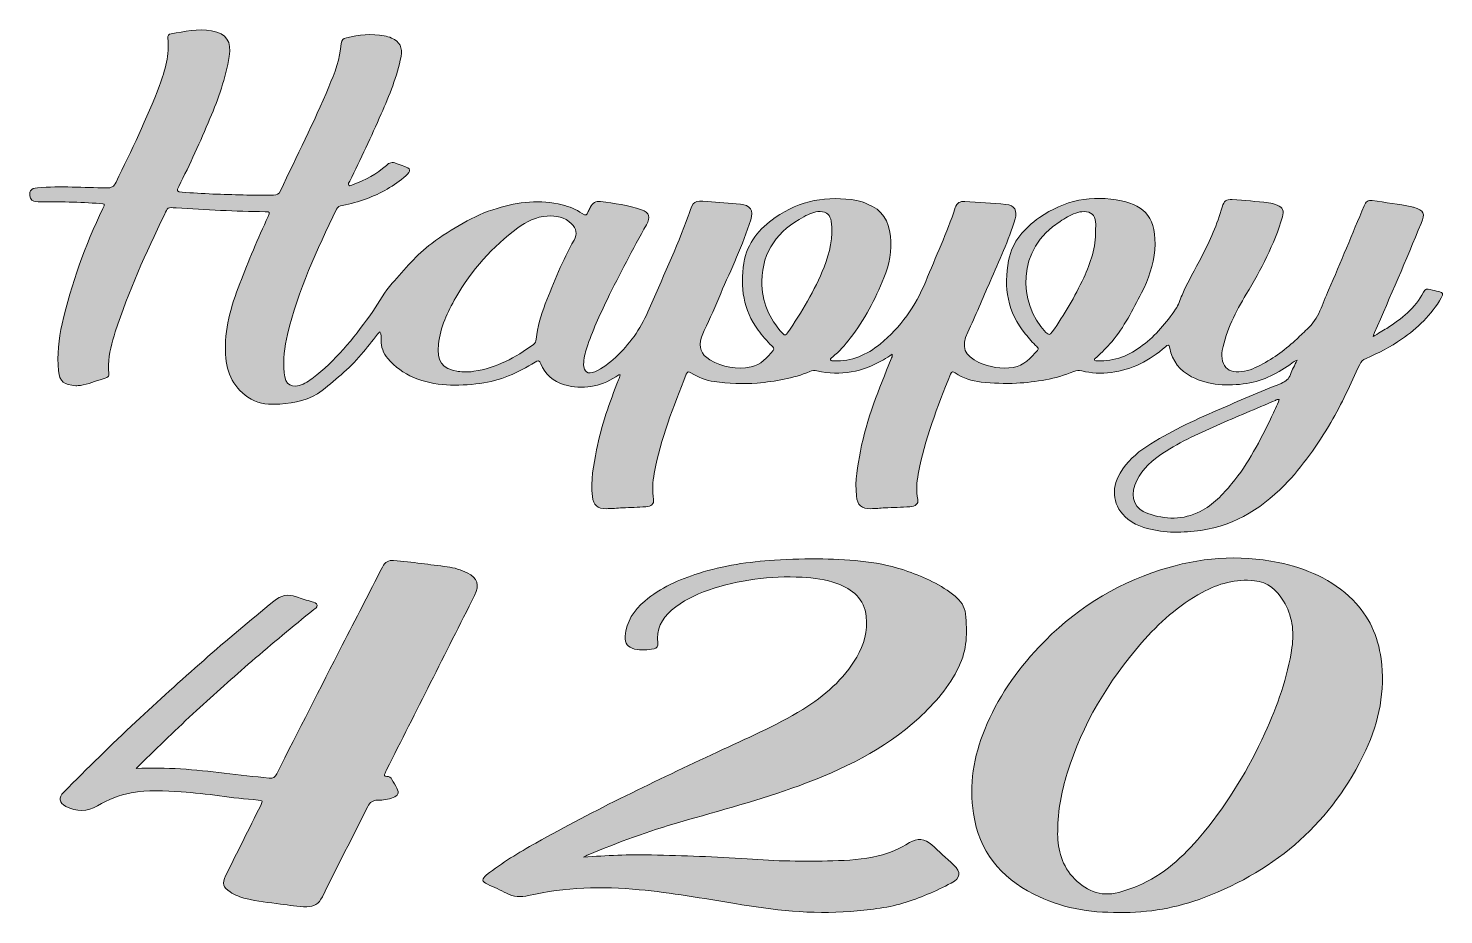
# Model space of a CAD drawing. Extents: x 643 to 1356, y -1289 to -509.
# Drawn here: x 695 to 1316, y -898 to -509 of the extents above; entities that cross this region are included whole.
import ezdxf

# ---------------------------------------------------------------- set-up
doc = ezdxf.new("R2010")
doc.units = 0
doc.header["$MEASUREMENT"] = 0
doc.layers.add('katman 1', color=7, linetype='Continuous')

# ---------------------------------------------------------------- blocks, each defined once
blk = doc.blocks.new('block 2')
at = {"layer": 'katman 1', "true_color": 0xc5232c}
h = blk.add_hatch(color=242, dxfattribs=at)
h.dxf.hatch_style = 2
edge = h.paths.add_edge_path()
edge.add_spline(control_points=[(1073.86, -652.34), (1072.44, -653.21), (1071.22, -653.99), (1069.97, -654.72), (1060.87, -660.05), (1051.21, -662.01), (1040.83, -659.57), (1039.74, -659.31), (1038.76, -659.38), (1037.73, -659.83), (1030.37, -663.02), (1022.56, -664.22), (1014.66, -664.93), (1008.35, -665.5), (1002.05, -665.12), (995.78, -664.33), (992.1, -663.87), (988.72, -662.44), (985.6, -660.46), (984.53, -659.78), (983.98, -659.95), (983.52, -661.12), (977.92, -675.3), (972.27, -689.45), (969.49, -704.53), (968.79, -708.34), (968.52, -712.17), (969.2, -716.03), (969.52, -717.84), (968.15, -719.09), (965.78, -719.21), (962.39, -719.39), (959, -719.5), (955.62, -719.65), (953.23, -719.76), (950.84, -720), (948.45, -720.01), (944.56, -720.02), (942.87, -718.49), (942.37, -714.62), (941.47, -707.7), (942.94, -700.97), (944.21, -694.26), (946.22, -683.63), (949.92, -673.5), (953.9, -663.47), (954.16, -662.81), (954.57, -662.17), (954.52, -661.28), (953.71, -661.25), (953.2, -661.83), (952.63, -662.19), (945.63, -666.63), (938.15, -668.02), (930.12, -665.69), (925.24, -664.28), (921.7, -661.2), (919.75, -656.49), (919.12, -654.97), (918.51, -654.97), (917.27, -655.75), (909.82, -660.45), (901.86, -663.98), (893.08, -665.11), (883.24, -666.38), (873.41, -666.41), (864.02, -662.52), (859.6, -660.69), (855.87, -657.78), (852.7, -654.19), (850.69, -651.9), (849.71, -649.22), (849.76, -646.13), (849.78, -644.98), (850.02, -643.74), (849.14, -642.47), (846.71, -645.47), (844.33, -648.37), (841.97, -651.3), (836.75, -657.76), (830.48, -663.08), (823.94, -668.15), (818.41, -672.44), (812.04, -673.75), (805.29, -674.18), (800.89, -674.47), (796.63, -674.16), (792.74, -671.96), (785.17, -667.68), (782.06, -660.7), (781.58, -652.42), (780.95, -641.56), (783.94, -631.37), (787.78, -621.35), (791.58, -611.41), (795.75, -601.62), (800.23, -591.96), (801.15, -589.98), (801.1, -589.89), (798.92, -589.86), (785.89, -589.71), (772.89, -588.94), (759.89, -588.15), (755.95, -587.91), (756.32, -587.86), (754.72, -591.21), (746.69, -607.95), (738.93, -624.81), (733.22, -642.52), (731.71, -647.2), (730.44, -651.96), (730.22, -656.93), (730.19, -657.72), (730.2, -658.53), (730.29, -659.32), (730.62, -662.15), (730.65, -662.19), (727.85, -663.06), (724.55, -664.09), (721.4, -665.59), (717.91, -665.96), (717.25, -666.03), (716.58, -666.15), (715.93, -666.11), (710.78, -665.78), (708.77, -664.3), (708.31, -659.57), (707.63, -652.6), (708.4, -645.77), (709.94, -638.99), (713.93, -621.46), (720, -604.67), (727.73, -588.45), (728.72, -586.36), (728.73, -586.38), (726.51, -586.24), (717.48, -585.63), (708.45, -585.44), (699.41, -585.46), (698.08, -585.46), (696.71, -585.53), (696.11, -583.88), (695.09, -581.09), (696.11, -579.53), (699.11, -579.32), (709.22, -578.6), (719.31, -579.23), (729.41, -579.42), (731.48, -579.46), (732.61, -578.87), (733.53, -576.94), (740.22, -562.96), (747.18, -549.1), (752.58, -534.55), (755.06, -527.84), (757.06, -521.02), (756.3, -513.72), (756.19, -512.68), (756.64, -511.99), (757.65, -511.84), (763.55, -510.94), (769.43, -509.46), (775.44, -510.59), (782.02, -511.83), (784.26, -515.29), (783.16, -521.86), (781.58, -531.3), (778.42, -540.26), (774.73, -549.05), (770.5, -559.11), (765.92, -569.01), (761.08, -578.79), (760.06, -580.85), (760.22, -581.15), (762.49, -581.29), (766.99, -581.59), (771.5, -581.92), (776.01, -582.09), (784.85, -582.42), (793.69, -582.7), (802.53, -582.61), (804.04, -582.59), (804.96, -582.21), (805.63, -580.75), (812.69, -565.55), (820.4, -550.65), (826.82, -535.15), (829.37, -529.01), (831.81, -522.81), (832.27, -516.05), (832.37, -514.68), (833.21, -513.85), (834.51, -513.58), (840, -512.42), (845.52, -511.7), (851.12, -512.73), (852.22, -512.94), (853.33, -513.27), (854.35, -513.72), (857.93, -515.3), (859.27, -517.97), (858.51, -521.78), (856.75, -530.59), (853.38, -538.83), (849.79, -547), (845.42, -556.93), (840.79, -566.74), (836.05, -576.49), (835.78, -577.04), (835.04, -577.69), (835.6, -578.25), (836.11, -578.76), (836.85, -578.15), (837.45, -577.94), (842.82, -576.03), (847.82, -573.44), (852.05, -569.54), (853.38, -568.31), (854.7, -567.95), (856.39, -568.69), (857.48, -569.16), (858.65, -569.45), (859.78, -569.85), (862.79, -570.92), (863.01, -572.03), (860.62, -574.08), (855.47, -578.5), (849.68, -581.85), (843.3, -584.16), (839.86, -585.41), (836.34, -586.42), (832.74, -587.1), (831.63, -587.31), (830.78, -587.69), (830.24, -588.79), (821.6, -606.51), (813.36, -624.38), (808.74, -643.67), (807.42, -649.19), (806.77, -654.77), (807.21, -660.47), (807.61, -665.72), (810.84, -667.68), (815.57, -665.41), (817.74, -664.36), (819.65, -662.91), (821.52, -661.41), (831.3, -653.51), (838.88, -643.65), (846.16, -633.54), (849.07, -629.5), (851.22, -624.79), (854.59, -621.21), (860.22, -615.25), (865.17, -608.61), (871.94, -603.73), (880.85, -597.31), (890.08, -591.53), (900.66, -588.37), (909.99, -585.59), (919.49, -584.31), (929.16, -586.82), (932.29, -587.63), (935.26, -588.81), (937.89, -590.65), (939.38, -591.69), (940.06, -591.37), (940.6, -589.81), (940.81, -589.19), (941.21, -588.63), (941.47, -588.02), (942.32, -586.03), (943.94, -585.12), (945.94, -585.38), (952, -586.19), (958.09, -586.96), (963.88, -589.02), (967.4, -590.27), (967.98, -592.22), (966.11, -595.54), (960.08, -606.27), (954.3, -617.14), (948.94, -628.22), (945.58, -635.17), (942.32, -642.16), (939.96, -649.54), (939.21, -651.88), (938.5, -654.24), (938.55, -656.75), (938.61, -660.04), (940.34, -661.29), (943.39, -660.02), (946.87, -658.58), (949.79, -656.23), (952.52, -653.69), (958.62, -648.01), (963.35, -641.46), (966.69, -633.69), (972.75, -619.65), (979.3, -605.81), (984.52, -591.41), (984.61, -591.16), (984.69, -590.91), (984.78, -590.66), (986.69, -585.13), (986.89, -584.97), (992.78, -585.4), (997.61, -585.75), (1002.44, -586.16), (1007.28, -586.56), (1011.55, -586.91), (1013.1, -589.26), (1011.8, -593.37), (1008.29, -604.51), (1003.23, -615.01), (998.62, -625.69), (996.28, -631.13), (994.05, -636.62), (991.4, -641.92), (990.93, -642.87), (990.56, -643.88), (990.25, -644.89), (988.86, -649.37), (989.87, -652.35), (993.91, -654.75), (999.5, -658.06), (1005.55, -659.15), (1011.96, -657.89), (1016.33, -657.03), (1018.97, -653.77), (1021.68, -650.65), (1022.43, -649.78), (1021.59, -649.19), (1021.03, -648.65), (1018.84, -646.5), (1016.86, -644.17), (1015.05, -641.7), (1008.53, -632.86), (1007.14, -622.98), (1008.8, -612.33), (1010.19, -603.37), (1015.56, -597.36), (1022.56, -592.43), (1033.37, -584.82), (1045.38, -582.73), (1058.25, -584.93), (1059.87, -585.21), (1061.42, -585.89), (1062.97, -586.48), (1069.43, -588.94), (1072.34, -593.93), (1073.07, -600.55), (1073.78, -606.94), (1072.51, -613.04), (1070.15, -618.88), (1066.35, -628.28), (1061.64, -637.22), (1055.46, -645.31), (1053.15, -648.33), (1050.54, -651.08), (1047.67, -653.58), (1047.29, -653.91), (1046.55, -654.17), (1046.75, -654.74), (1046.98, -655.44), (1047.78, -655.17), (1048.34, -655.19), (1056.06, -655.52), (1062.66, -652.62), (1068.49, -647.86), (1077.52, -640.47), (1084.08, -631.31), (1088.49, -620.45), (1092.87, -609.67), (1097.81, -599.11), (1101.49, -588.05), (1102.17, -586.03), (1103.59, -585.19), (1105.61, -585.32), (1111.64, -585.73), (1117.68, -586.07), (1123.69, -586.67), (1127.43, -587.04), (1128.83, -589.45), (1127.73, -593.04), (1124.82, -602.48), (1120.7, -611.43), (1116.74, -620.44), (1113.47, -627.86), (1110.36, -635.36), (1106.92, -642.71), (1103.92, -649.12), (1105.45, -652.99), (1111.86, -655.91), (1116.61, -658.08), (1121.59, -658.84), (1126.83, -658.07), (1131.7, -657.36), (1134.54, -653.92), (1137.53, -650.62), (1138.14, -649.95), (1137.71, -649.43), (1137.17, -648.93), (1135.37, -647.25), (1133.79, -645.36), (1132.23, -643.46), (1124.37, -633.93), (1122.63, -623.1), (1124.85, -611.19), (1126.44, -602.7), (1131.78, -597.11), (1138.36, -592.44), (1149.25, -584.72), (1161.49, -582.37), (1174.41, -585.08), (1184.58, -587.21), (1189.9, -592.83), (1188.93, -606.49), (1188.45, -613.23), (1186.16, -619.47), (1183.11, -625.44), (1179.29, -632.9), (1175.53, -640.4), (1170.05, -646.85), (1167.97, -649.29), (1165.71, -651.54), (1163.36, -653.7), (1163.03, -654), (1162.39, -654.2), (1162.51, -654.71), (1162.67, -655.4), (1163.38, -655.16), (1163.86, -655.18), (1171.35, -655.56), (1177.81, -652.88), (1183.62, -648.41), (1189.37, -643.99), (1194.06, -638.55), (1198.09, -632.56), (1199.33, -630.72), (1200, -628.48), (1200.9, -626.4), (1203.41, -620.59), (1206.55, -615.1), (1209.51, -609.52), (1213.21, -602.57), (1216.22, -595.34), (1218.51, -587.81), (1219.37, -584.99), (1220.05, -584.37), (1222.91, -584.55), (1228.21, -584.88), (1233.51, -585.36), (1238.79, -585.9), (1240.09, -586.03), (1241.4, -586.47), (1242.61, -586.98), (1245.11, -588.02), (1245.67, -589.46), (1244.9, -592.07), (1241.34, -604.17), (1235.52, -615.22), (1229.05, -625.96), (1224.4, -633.69), (1220.3, -641.65), (1218.53, -650.61), (1218.22, -652.2), (1218.26, -653.77), (1218.68, -655.35), (1219.47, -658.27), (1221.51, -659.89), (1224.58, -660.04), (1228.02, -660.22), (1231.14, -659.13), (1234.15, -657.65), (1240.17, -654.7), (1245.52, -650.77), (1250.49, -646.3), (1252.26, -644.7), (1253.89, -642.94), (1255.69, -641.36), (1260.88, -636.76), (1262.46, -630.16), (1265.09, -624.2), (1270.48, -611.97), (1275.56, -599.6), (1280.68, -587.25), (1281.41, -585.48), (1282.45, -584.65), (1284.3, -584.94), (1290.08, -585.84), (1295.89, -586.49), (1301.62, -587.7), (1301.88, -587.76), (1302.13, -587.84), (1302.39, -587.92), (1307.02, -589.37), (1307.53, -590.51), (1305.69, -594.97), (1299.06, -611.02), (1292.29, -627), (1285.2, -642.85), (1285.03, -643.25), (1284.93, -643.69), (1284.64, -644.58), (1286.9, -643.21), (1288.76, -642.11), (1290.6, -640.97), (1297.17, -636.88), (1303.07, -632.09), (1306.79, -625.09), (1307.47, -623.8), (1308.37, -623.47), (1309.73, -623.93), (1310.93, -624.33), (1312.18, -624.54), (1313.4, -624.86), (1315.46, -625.4), (1315.59, -625.68), (1314.51, -627.58), (1310.23, -635.07), (1304.18, -640.88), (1297.13, -645.72), (1292.23, -649.08), (1286.99, -651.83), (1281.54, -654.17), (1280.23, -654.73), (1279.37, -655.53), (1278.76, -656.82), (1274.74, -665.36), (1270.98, -674.04), (1266.14, -682.18), (1260.27, -692.04), (1253.79, -701.48), (1245.77, -709.71), (1234.91, -720.86), (1222, -728.29), (1206.27, -729.88), (1198.31, -730.68), (1190.33, -730.52), (1182.66, -727.7), (1180.65, -726.96), (1178.77, -725.97), (1177.11, -724.59), (1170.64, -719.17), (1169.42, -711.71), (1173.78, -704.38), (1176.67, -699.52), (1180.71, -695.79), (1185.38, -692.75), (1195.17, -686.37), (1205.73, -681.47), (1216.41, -676.83), (1225.68, -672.8), (1235.02, -668.93), (1244.36, -665.08), (1246.32, -664.28), (1247.71, -663.25), (1248.43, -661.13), (1249.12, -659.08), (1250.27, -657.19), (1251.34, -654.97), (1250.26, -655.11), (1249.79, -655.69), (1249.23, -656.09), (1243.17, -660.43), (1236.73, -664.04), (1229.25, -665.13), (1220.96, -666.35), (1212.77, -666.06), (1205.1, -662.17), (1199.92, -659.55), (1196.7, -655.29), (1195.47, -649.63), (1195.09, -647.87), (1194.69, -648.07), (1193.56, -649.06), (1186.71, -655.07), (1178.89, -659.11), (1169.77, -660.35), (1165.44, -660.94), (1161.14, -660.58), (1156.9, -659.63), (1155.67, -659.35), (1154.57, -659.41), (1153.41, -659.89), (1145.38, -663.23), (1136.95, -664.47), (1128.34, -665.03), (1123.13, -665.37), (1117.98, -664.95), (1112.83, -664.51), (1108.73, -664.15), (1104.93, -662.71), (1101.45, -660.5), (1100.47, -659.88), (1099.86, -659.76), (1099.35, -661.05), (1093.7, -675.35), (1088.01, -689.63), (1085.25, -704.85), (1084.59, -708.52), (1084.2, -712.21), (1085.03, -715.94), (1085.45, -717.83), (1084.07, -719.09), (1081.54, -719.21), (1077.89, -719.39), (1074.23, -719.51), (1070.58, -719.67), (1068.53, -719.76), (1066.47, -720), (1064.41, -720.01), (1060.33, -720.04), (1058.56, -718.45), (1058.13, -714.4), (1057.41, -707.76), (1058.68, -701.28), (1059.9, -694.82), (1062.56, -680.73), (1068.03, -667.57), (1073.37, -654.37), (1073.59, -653.83), (1073.98, -653.34), (1073.86, -652.34)], knot_values=[0, 0, 0, 0, 1, 1, 1, 2, 2, 2, 3, 3, 3, 4, 4, 4, 5, 5, 5, 6, 6, 6, 7, 7, 7, 8, 8, 8, 9, 9, 9, 10, 10, 10, 11, 11, 11, 12, 12, 12, 13, 13, 13, 14, 14, 14, 15, 15, 15, 16, 16, 16, 17, 17, 17, 18, 18, 18, 19, 19, 19, 20, 20, 20, 21, 21, 21, 22, 22, 22, 23, 23, 23, 24, 24, 24, 25, 25, 25, 26, 26, 26, 27, 27, 27, 28, 28, 28, 29, 29, 29, 30, 30, 30, 31, 31, 31, 32, 32, 32, 33, 33, 33, 34, 34, 34, 35, 35, 35, 36, 36, 36, 37, 37, 37, 38, 38, 38, 39, 39, 39, 40, 40, 40, 41, 41, 41, 42, 42, 42, 43, 43, 43, 44, 44, 44, 45, 45, 45, 46, 46, 46, 47, 47, 47, 48, 48, 48, 49, 49, 49, 50, 50, 50, 51, 51, 51, 52, 52, 52, 53, 53, 53, 54, 54, 54, 55, 55, 55, 56, 56, 56, 57, 57, 57, 58, 58, 58, 59, 59, 59, 60, 60, 60, 61, 61, 61, 62, 62, 62, 63, 63, 63, 64, 64, 64, 65, 65, 65, 66, 66, 66, 67, 67, 67, 68, 68, 68, 69, 69, 69, 70, 70, 70, 71, 71, 71, 72, 72, 72, 73, 73, 73, 74, 74, 74, 75, 75, 75, 76, 76, 76, 77, 77, 77, 78, 78, 78, 79, 79, 79, 80, 80, 80, 81, 81, 81, 82, 82, 82, 83, 83, 83, 84, 84, 84, 85, 85, 85, 86, 86, 86, 87, 87, 87, 88, 88, 88, 89, 89, 89, 90, 90, 90, 91, 91, 91, 92, 92, 92, 93, 93, 93, 94, 94, 94, 95, 95, 95, 96, 96, 96, 97, 97, 97, 98, 98, 98, 99, 99, 99, 100, 100, 100, 101, 101, 101, 102, 102, 102, 103, 103, 103, 104, 104, 104, 105, 105, 105, 106, 106, 106, 107, 107, 107, 108, 108, 108, 109, 109, 109, 110, 110, 110, 111, 111, 111, 112, 112, 112, 113, 113, 113, 114, 114, 114, 115, 115, 115, 116, 116, 116, 117, 117, 117, 118, 118, 118, 119, 119, 119, 120, 120, 120, 121, 121, 121, 122, 122, 122, 123, 123, 123, 124, 124, 124, 125, 125, 125, 126, 126, 126, 127, 127, 127, 128, 128, 128, 129, 129, 129, 130, 130, 130, 131, 131, 131, 132, 132, 132, 133, 133, 133, 134, 134, 134, 135, 135, 135, 136, 136, 136, 137, 137, 137, 138, 138, 138, 139, 139, 139, 140, 140, 140, 141, 141, 141, 142, 142, 142, 143, 143, 143, 144, 144, 144, 145, 145, 145, 146, 146, 146, 147, 147, 147, 148, 148, 148, 149, 149, 149, 150, 150, 150, 151, 151, 151, 152, 152, 152, 153, 153, 153, 154, 154, 154, 155, 155, 155, 156, 156, 156, 157, 157, 157, 158, 158, 158, 159, 159, 159, 160, 160, 160, 161, 161, 161, 162, 162, 162, 163, 163, 163, 164, 164, 164, 165, 165, 165, 166, 166, 166, 167, 167, 167, 168, 168, 168, 169, 169, 169, 170, 170, 170, 171, 171, 171, 172, 172, 172, 173, 173, 173, 174, 174, 174, 175, 175, 175, 176, 176, 176, 177, 177, 177, 178, 178, 178, 179, 179, 179, 180, 180, 180, 181, 181, 181, 182, 182, 182, 183, 183, 183, 184, 184, 184, 185, 185, 185, 186, 186, 186, 187, 187, 187, 188, 188, 188, 189, 189, 189, 190, 190, 190, 191, 191, 191, 192, 192, 192, 193, 193, 193, 194, 194, 194, 195, 195, 195, 196, 196, 196, 197, 197, 197, 198, 198, 198, 199, 199, 199, 200, 200, 200, 201, 201, 201, 202, 202, 202, 203, 203, 203, 204, 204, 204, 205, 205, 205, 206, 206, 206, 207, 207, 207, 208, 208, 208, 208], degree=3, periodic=1)
edge = h.paths.add_edge_path()
edge.add_spline(control_points=[(886.67, -660.05), (886.67, -660.02), (886.67, -659.99), (886.67, -659.96), (887.54, -659.96), (888.4, -659.98), (889.26, -659.96), (889.66, -659.94), (890.05, -659.84), (890.44, -659.78), (900.23, -658.29), (908.69, -653.87), (916.54, -648.05), (917.36, -647.43), (917.68, -646.68), (917.77, -645.69), (918.28, -640.35), (919.9, -635.29), (921.75, -630.29), (925.32, -620.68), (929.41, -611.31), (934.32, -602.3), (935.84, -599.51), (935.48, -597.36), (933.2, -595.11), (930.23, -592.18), (926.47, -591.5), (922.53, -591.74), (917.72, -592.02), (913.52, -594.09), (909.75, -596.89), (898.57, -605.21), (889.41, -615.4), (882.48, -627.48), (878.84, -633.83), (875.73, -640.51), (874.92, -647.92), (874.12, -655.29), (876.44, -658.92), (883.49, -659.85), (884.54, -659.99), (885.61, -659.99), (886.67, -660.05)], knot_values=[0, 0, 0, 0, 1, 1, 1, 2, 2, 2, 3, 3, 3, 4, 4, 4, 5, 5, 5, 6, 6, 6, 7, 7, 7, 8, 8, 8, 9, 9, 9, 10, 10, 10, 11, 11, 11, 12, 12, 12, 13, 13, 13, 14, 14, 14, 14], degree=3, periodic=1)
edge = h.paths.add_edge_path()
edge.add_spline(control_points=[(1243.47, -672.21), (1242.78, -671.97), (1242.33, -672.33), (1241.86, -672.53), (1233.3, -676.18), (1224.71, -679.78), (1216.19, -683.51), (1207.47, -687.32), (1198.8, -691.26), (1190.98, -696.76), (1186.24, -700.1), (1182.17, -704.08), (1180.19, -709.74), (1178.22, -715.36), (1180.24, -720.19), (1185.83, -722.13), (1193.56, -724.81), (1201.33, -725.04), (1208.88, -721.22), (1214.54, -718.36), (1218.71, -713.8), (1222.68, -709.03), (1230.02, -700.21), (1235.14, -690.05), (1240.12, -679.81), (1241.32, -677.33), (1242.62, -674.87), (1243.47, -672.21)], knot_values=[0, 0, 0, 0, 1, 1, 1, 2, 2, 2, 3, 3, 3, 4, 4, 4, 5, 5, 5, 6, 6, 6, 7, 7, 7, 8, 8, 8, 9, 9, 9, 9], degree=3, periodic=1)
edge = h.paths.add_edge_path()
edge.add_spline(control_points=[(1016.69, -620.31), (1016.48, -629.27), (1019.85, -636.76), (1025.82, -643.25), (1026.88, -644.41), (1027.27, -643.82), (1027.86, -642.97), (1034.15, -633.87), (1039.88, -624.45), (1043.93, -614.11), (1046.44, -607.69), (1048.07, -601.06), (1047.06, -594.06), (1046.64, -591.14), (1045.16, -589.94), (1042.26, -589.8), (1039.59, -589.68), (1037.34, -590.83), (1035.12, -592.02), (1023.83, -598.1), (1016.82, -606.97), (1016.69, -620.31)], knot_values=[0, 0, 0, 0, 1, 1, 1, 2, 2, 2, 3, 3, 3, 4, 4, 4, 5, 5, 5, 6, 6, 6, 7, 7, 7, 7], degree=3, periodic=1)
edge = h.paths.add_edge_path()
edge.add_spline(control_points=[(1162.99, -598.1), (1162.99, -596.84), (1163.11, -595.57), (1162.97, -594.32), (1162.63, -591.23), (1161.06, -589.88), (1157.96, -589.81), (1156.67, -589.78), (1155.45, -590.03), (1154.26, -590.48), (1151.82, -591.41), (1149.59, -592.71), (1147.39, -594.09), (1128.23, -606.17), (1128.86, -629.7), (1141.18, -642.72), (1142.37, -643.98), (1142.97, -644), (1143.99, -642.53), (1149.23, -634.99), (1153.89, -627.1), (1157.78, -618.78), (1160.85, -612.23), (1163.07, -605.44), (1162.99, -598.1)], knot_values=[0, 0, 0, 0, 1, 1, 1, 2, 2, 2, 3, 3, 3, 4, 4, 4, 5, 5, 5, 6, 6, 6, 7, 7, 7, 8, 8, 8, 8], degree=3, periodic=1)
at = {"layer": 'katman 1', "true_color": 0x25be1b}
h = blk.add_hatch(color=82, dxfattribs=at)
h.dxf.hatch_style = 2
edge = h.paths.add_edge_path()
edge.add_spline(control_points=[(742.39, -833.91), (755.57, -833.31), (768.26, -834.28), (780.93, -835.96), (787.51, -836.83), (794.14, -837.36), (800.74, -838.1), (802.37, -838.28), (803.24, -837.68), (803.99, -836.21), (813.53, -817.4), (823.11, -798.62), (832.73, -779.85), (838.58, -768.42), (844.56, -757.06), (850.34, -745.6), (851.46, -743.39), (853.02, -742.5), (855.24, -742.69), (859.27, -743.04), (863.29, -743.55), (867.31, -744.04), (871.14, -744.5), (874.96, -744.99), (878.78, -745.51), (881.83, -745.93), (884.77, -746.73), (887.53, -748.13), (891.98, -750.41), (893.02, -753.52), (890.76, -758), (877.91, -783.49), (865.05, -808.97), (852.19, -834.45), (851.95, -834.92), (851.74, -835.41), (851.48, -835.87), (850.97, -836.78), (850.96, -837.41), (852.26, -837.34), (853.34, -837.28), (854, -837.94), (854.5, -838.76), (855.26, -840), (856.03, -841.26), (856.69, -842.56), (857.71, -844.59), (857.24, -845.84), (855.11, -846.62), (852.91, -847.42), (850.59, -847.75), (848.26, -847.79), (846.17, -847.83), (844.88, -848.64), (843.91, -850.57), (837.31, -863.78), (830.5, -876.89), (824, -890.15), (822.46, -893.29), (820.27, -894.41), (817.13, -894.49), (813.25, -894.59), (809.45, -893.82), (805.64, -893.29), (800.58, -892.59), (795.46, -892.18), (790.49, -890.93), (788.02, -890.31), (785.66, -889.39), (783.52, -888.01), (780.52, -886.09), (779.97, -884.14), (781.55, -880.97), (786.67, -870.67), (791.83, -860.38), (796.97, -850.09), (798, -848.01), (798, -847.86), (795.79, -847.71), (784.52, -846.96), (773.4, -844.78), (762.11, -844.15), (754.81, -843.73), (747.51, -843.24), (740.25, -844.54), (734.95, -845.5), (730.06, -847.46), (725.43, -850.22), (720.92, -852.9), (716.22, -853.01), (711.56, -850.49), (708.55, -848.87), (708.2, -846.73), (710.63, -844.27), (720.94, -833.8), (731.49, -823.57), (742.21, -813.51), (761.75, -795.15), (781.87, -777.47), (802.69, -760.57), (805.81, -758.04), (808.89, -757.24), (812.64, -758.66), (814.87, -759.51), (817.2, -760.1), (819.47, -760.86), (820.32, -761.14), (821.47, -761.18), (821.66, -762.31), (821.85, -763.34), (820.83, -763.75), (820.19, -764.27), (811.02, -771.65), (801.99, -779.19), (793.08, -786.88), (784.87, -793.97), (776.79, -801.19), (768.81, -808.52), (760.34, -816.31), (752.12, -824.35), (743.86, -832.36), (743.43, -832.77), (743.04, -833.21), (742.39, -833.91)], knot_values=[0, 0, 0, 0, 1, 1, 1, 2, 2, 2, 3, 3, 3, 4, 4, 4, 5, 5, 5, 6, 6, 6, 7, 7, 7, 8, 8, 8, 9, 9, 9, 10, 10, 10, 11, 11, 11, 12, 12, 12, 13, 13, 13, 14, 14, 14, 15, 15, 15, 16, 16, 16, 17, 17, 17, 18, 18, 18, 19, 19, 19, 20, 20, 20, 21, 21, 21, 22, 22, 22, 23, 23, 23, 24, 24, 24, 25, 25, 25, 26, 26, 26, 27, 27, 27, 28, 28, 28, 29, 29, 29, 30, 30, 30, 31, 31, 31, 32, 32, 32, 33, 33, 33, 34, 34, 34, 35, 35, 35, 36, 36, 36, 37, 37, 37, 38, 38, 38, 39, 39, 39, 40, 40, 40, 41, 41, 41, 41], degree=3, periodic=1)
h = blk.add_hatch(color=82, dxfattribs=at)
h.dxf.hatch_style = 2
edge = h.paths.add_edge_path()
edge.add_spline(control_points=[(938.43, -872.74), (948.65, -872.04), (958.46, -871.51), (968.27, -871.76), (982.28, -872.13), (996.29, -872.57), (1010.28, -873.54), (1022.75, -874.4), (1035.25, -874.79), (1047.74, -874.36), (1054.44, -874.13), (1061.15, -873.82), (1067.72, -872.21), (1072.62, -871.01), (1077.15, -869.05), (1081.42, -866.38), (1084.75, -864.31), (1088.24, -864.67), (1091.13, -867.3), (1094.33, -870.2), (1097.51, -873.13), (1100.67, -876.09), (1104.19, -879.39), (1103.94, -881.8), (1099.66, -884.09), (1092.91, -887.7), (1085.89, -890.73), (1078.53, -892.91), (1071.03, -895.13), (1063.29, -895.9), (1055.54, -896.54), (1038.43, -897.97), (1021.57, -895.86), (1004.76, -893.1), (990.86, -890.82), (976.99, -888.31), (962.95, -887.01), (946.64, -885.5), (930.42, -885.93), (914.39, -889.55), (911, -890.32), (907.86, -890.21), (904.74, -888.55), (902.04, -887.12), (899.19, -885.98), (896.44, -884.65), (893.8, -883.37), (893.68, -882.33), (896, -880.51), (902.77, -875.2), (910.12, -870.77), (917.59, -866.55), (943.45, -851.96), (970.26, -839.29), (997.1, -826.68), (1009.73, -820.75), (1022.64, -815.36), (1034.58, -808.03), (1044.18, -802.13), (1052.5, -794.9), (1058.25, -785.06), (1061.45, -779.59), (1063.16, -773.66), (1062.45, -767.3), (1061.6, -759.52), (1056.47, -755.33), (1049.6, -752.79), (1044.67, -750.97), (1039.51, -750.32), (1034.34, -750.07), (1020.33, -749.42), (1006.59, -751.07), (993.3, -755.72), (987.44, -757.77), (981.81, -760.31), (977.09, -764.5), (972.78, -768.33), (970.21, -772.91), (971.04, -778.91), (971.22, -780.23), (970.77, -781.22), (969.41, -781.44), (966.59, -781.9), (963.75, -782.24), (960.9, -781.53), (957.74, -780.74), (956.54, -779.22), (956.8, -775.94), (957.31, -769.51), (960.48, -764.52), (965.33, -760.49), (972.31, -754.7), (980.37, -751), (988.96, -748.35), (999.81, -744.99), (1010.93, -743.21), (1022.27, -742.61), (1029.3, -742.24), (1036.34, -741.77), (1043.38, -741.99), (1056.02, -742.4), (1068.64, -743.17), (1080.7, -747.48), (1088.1, -750.13), (1095.27, -753.33), (1101.42, -758.4), (1103.84, -760.4), (1105.57, -762.85), (1105.94, -766.12), (1106.83, -774.09), (1106.66, -781.88), (1103.04, -789.32), (1098.78, -798.1), (1092.59, -805.29), (1085.45, -811.79), (1070.2, -825.66), (1052.16, -834.45), (1033, -841.42), (1015.85, -847.65), (998.27, -852.39), (980.76, -857.4), (967.06, -861.32), (953.71, -866.22), (940.58, -871.74), (939.98, -871.99), (939.4, -872.29), (938.43, -872.74)], knot_values=[0, 0, 0, 0, 1, 1, 1, 2, 2, 2, 3, 3, 3, 4, 4, 4, 5, 5, 5, 6, 6, 6, 7, 7, 7, 8, 8, 8, 9, 9, 9, 10, 10, 10, 11, 11, 11, 12, 12, 12, 13, 13, 13, 14, 14, 14, 15, 15, 15, 16, 16, 16, 17, 17, 17, 18, 18, 18, 19, 19, 19, 20, 20, 20, 21, 21, 21, 22, 22, 22, 23, 23, 23, 24, 24, 24, 25, 25, 25, 26, 26, 26, 27, 27, 27, 28, 28, 28, 29, 29, 29, 30, 30, 30, 31, 31, 31, 32, 32, 32, 33, 33, 33, 34, 34, 34, 35, 35, 35, 36, 36, 36, 37, 37, 37, 38, 38, 38, 39, 39, 39, 40, 40, 40, 41, 41, 41, 42, 42, 42, 42], degree=3, periodic=1)
h = blk.add_hatch(color=82, dxfattribs=at)
h.dxf.hatch_style = 2
edge = h.paths.add_edge_path()
edge.add_spline(control_points=[(1173.3, -896.96), (1160.19, -897.2), (1147.59, -894.89), (1135.84, -888.96), (1121.26, -881.6), (1111.99, -870.02), (1109.43, -853.68), (1107.43, -840.95), (1109.55, -828.64), (1114.38, -816.77), (1119.91, -803.16), (1128.13, -791.31), (1138.15, -780.65), (1153.03, -764.81), (1170.75, -753.41), (1191.46, -746.83), (1208.35, -741.46), (1225.62, -739.99), (1243.03, -743.57), (1255.29, -746.09), (1266.62, -750.93), (1275.72, -760.01), (1282.87, -767.15), (1286.78, -775.86), (1288.12, -785.77), (1290.03, -799.84), (1287.33, -813.22), (1281.4, -825.93), (1266.77, -857.24), (1242.6, -878.22), (1210.59, -890.45), (1198.62, -895.02), (1186.15, -897.2), (1173.3, -896.96)], knot_values=[0, 0, 0, 0, 1, 1, 1, 2, 2, 2, 3, 3, 3, 4, 4, 4, 5, 5, 5, 6, 6, 6, 7, 7, 7, 8, 8, 8, 9, 9, 9, 10, 10, 10, 11, 11, 11, 11], degree=3, periodic=1)
edge = h.paths.add_edge_path()
edge.add_spline(control_points=[(1146.36, -861.36), (1146.26, -868.09), (1147.54, -875.4), (1152.86, -881.26), (1158.28, -887.22), (1164.81, -890.46), (1173.18, -888.18), (1176.73, -887.22), (1180.18, -886.04), (1183.48, -884.47), (1194.49, -879.22), (1203.05, -870.97), (1210.59, -861.67), (1221.32, -848.44), (1230.12, -833.94), (1237.18, -818.44), (1242.65, -806.42), (1247.17, -794.06), (1249.08, -780.91), (1250.13, -773.73), (1249.19, -766.83), (1245.39, -760.51), (1242.47, -755.66), (1238.48, -752.18), (1232.67, -751.57), (1224.46, -750.72), (1216.84, -752.84), (1209.69, -756.75), (1199.4, -762.37), (1190.8, -770.06), (1183.16, -778.85), (1168.5, -795.71), (1157.19, -814.51), (1150.58, -835.96), (1148.12, -843.93), (1146.33, -852.03), (1146.36, -861.36)], knot_values=[0, 0, 0, 0, 1, 1, 1, 2, 2, 2, 3, 3, 3, 4, 4, 4, 5, 5, 5, 6, 6, 6, 7, 7, 7, 8, 8, 8, 9, 9, 9, 10, 10, 10, 11, 11, 11, 12, 12, 12, 12], degree=3, periodic=1)
at = {"layer": 'katman 1', "lineweight": 0}
for points, knots in [([(1073.86, -652.34), (1072.44, -653.21), (1071.22, -653.99), (1069.97, -654.72), (1060.87, -660.05), (1051.21, -662.01), (1040.83, -659.57), (1039.74, -659.31), (1038.76, -659.38), (1037.73, -659.83), (1030.37, -663.02), (1022.56, -664.22), (1014.66, -664.93), (1008.35, -665.5), (1002.05, -665.12), (995.78, -664.33), (992.1, -663.87), (988.72, -662.44), (985.6, -660.46), (984.53, -659.78), (983.98, -659.95), (983.52, -661.12), (977.92, -675.3), (972.27, -689.45), (969.49, -704.53), (968.79, -708.34), (968.52, -712.17), (969.2, -716.03), (969.52, -717.84), (968.15, -719.09), (965.78, -719.21), (962.39, -719.39), (959, -719.5), (955.62, -719.65), (953.23, -719.76), (950.84, -720), (948.45, -720.01), (944.56, -720.02), (942.87, -718.49), (942.37, -714.62), (941.47, -707.7), (942.94, -700.97), (944.21, -694.26), (946.22, -683.63), (949.92, -673.5), (953.9, -663.47), (954.16, -662.81), (954.57, -662.17), (954.52, -661.28), (953.71, -661.25), (953.2, -661.83), (952.63, -662.19), (945.63, -666.63), (938.15, -668.02), (930.12, -665.69), (925.24, -664.28), (921.7, -661.2), (919.75, -656.49), (919.12, -654.97), (918.51, -654.97), (917.27, -655.75), (909.82, -660.45), (901.86, -663.98), (893.08, -665.11), (883.24, -666.38), (873.41, -666.41), (864.02, -662.52), (859.6, -660.69), (855.87, -657.78), (852.7, -654.19), (850.69, -651.9), (849.71, -649.22), (849.76, -646.13), (849.78, -644.98), (850.02, -643.74), (849.14, -642.47), (846.71, -645.47), (844.33, -648.37), (841.97, -651.3), (836.75, -657.76), (830.48, -663.08), (823.94, -668.15), (818.41, -672.44), (812.04, -673.75), (805.29, -674.18), (800.89, -674.47), (796.63, -674.16), (792.74, -671.96), (785.17, -667.68), (782.06, -660.7), (781.58, -652.42), (780.95, -641.56), (783.94, -631.37), (787.78, -621.35), (791.58, -611.41), (795.75, -601.62), (800.23, -591.96), (801.15, -589.98), (801.1, -589.89), (798.92, -589.86), (785.89, -589.71), (772.89, -588.94), (759.89, -588.15), (755.95, -587.91), (756.32, -587.86), (754.72, -591.21), (746.69, -607.95), (738.93, -624.81), (733.22, -642.52), (731.71, -647.2), (730.44, -651.96), (730.22, -656.93), (730.19, -657.72), (730.2, -658.53), (730.29, -659.32), (730.62, -662.15), (730.65, -662.19), (727.85, -663.06), (724.55, -664.09), (721.4, -665.59), (717.91, -665.96), (717.25, -666.03), (716.58, -666.15), (715.93, -666.11), (710.78, -665.78), (708.77, -664.3), (708.31, -659.57), (707.63, -652.6), (708.4, -645.77), (709.94, -638.99), (713.93, -621.46), (720, -604.67), (727.73, -588.45), (728.72, -586.36), (728.73, -586.38), (726.51, -586.24), (717.48, -585.63), (708.45, -585.44), (699.41, -585.46), (698.08, -585.46), (696.71, -585.53), (696.11, -583.88), (695.09, -581.09), (696.11, -579.53), (699.11, -579.32), (709.22, -578.6), (719.31, -579.23), (729.41, -579.42), (731.48, -579.46), (732.61, -578.87), (733.53, -576.94), (740.22, -562.96), (747.18, -549.1), (752.58, -534.55), (755.06, -527.84), (757.06, -521.02), (756.3, -513.72), (756.19, -512.68), (756.64, -511.99), (757.65, -511.84), (763.55, -510.94), (769.43, -509.46), (775.44, -510.59), (782.02, -511.83), (784.26, -515.29), (783.16, -521.86), (781.58, -531.3), (778.42, -540.26), (774.73, -549.05), (770.5, -559.11), (765.92, -569.01), (761.08, -578.79), (760.06, -580.85), (760.22, -581.15), (762.49, -581.29), (766.99, -581.59), (771.5, -581.92), (776.01, -582.09), (784.85, -582.42), (793.69, -582.7), (802.53, -582.61), (804.04, -582.59), (804.96, -582.21), (805.63, -580.75), (812.69, -565.55), (820.4, -550.65), (826.82, -535.15), (829.37, -529.01), (831.81, -522.81), (832.27, -516.05), (832.37, -514.68), (833.21, -513.85), (834.51, -513.58), (840, -512.42), (845.52, -511.7), (851.12, -512.73), (852.22, -512.94), (853.33, -513.27), (854.35, -513.72), (857.93, -515.3), (859.27, -517.97), (858.51, -521.78), (856.75, -530.59), (853.38, -538.83), (849.79, -547), (845.42, -556.93), (840.79, -566.74), (836.05, -576.49), (835.78, -577.04), (835.04, -577.69), (835.6, -578.25), (836.11, -578.76), (836.85, -578.15), (837.45, -577.94), (842.82, -576.03), (847.82, -573.44), (852.05, -569.54), (853.38, -568.31), (854.7, -567.95), (856.39, -568.69), (857.48, -569.16), (858.65, -569.45), (859.78, -569.85), (862.79, -570.92), (863.01, -572.03), (860.62, -574.08), (855.47, -578.5), (849.68, -581.85), (843.3, -584.16), (839.86, -585.41), (836.34, -586.42), (832.74, -587.1), (831.63, -587.31), (830.78, -587.69), (830.24, -588.79), (821.6, -606.51), (813.36, -624.38), (808.74, -643.67), (807.42, -649.19), (806.77, -654.77), (807.21, -660.47), (807.61, -665.72), (810.84, -667.68), (815.57, -665.41), (817.74, -664.36), (819.65, -662.91), (821.52, -661.41), (831.3, -653.51), (838.88, -643.65), (846.16, -633.54), (849.07, -629.5), (851.22, -624.79), (854.59, -621.21), (860.22, -615.25), (865.17, -608.61), (871.94, -603.73), (880.85, -597.31), (890.08, -591.53), (900.66, -588.37), (909.99, -585.59), (919.49, -584.31), (929.16, -586.82), (932.29, -587.63), (935.26, -588.81), (937.89, -590.65), (939.38, -591.69), (940.06, -591.37), (940.6, -589.81), (940.81, -589.19), (941.21, -588.63), (941.47, -588.02), (942.32, -586.03), (943.94, -585.12), (945.94, -585.38), (952, -586.19), (958.09, -586.96), (963.88, -589.02), (967.4, -590.27), (967.98, -592.22), (966.11, -595.54), (960.08, -606.27), (954.3, -617.14), (948.94, -628.22), (945.58, -635.17), (942.32, -642.16), (939.96, -649.54), (939.21, -651.88), (938.5, -654.24), (938.55, -656.75), (938.61, -660.04), (940.34, -661.29), (943.39, -660.02), (946.87, -658.58), (949.79, -656.23), (952.52, -653.69), (958.62, -648.01), (963.35, -641.46), (966.69, -633.69), (972.75, -619.65), (979.3, -605.81), (984.52, -591.41), (984.61, -591.16), (984.69, -590.91), (984.78, -590.66), (986.69, -585.13), (986.89, -584.97), (992.78, -585.4), (997.61, -585.75), (1002.44, -586.16), (1007.28, -586.56), (1011.55, -586.91), (1013.1, -589.26), (1011.8, -593.37), (1008.29, -604.51), (1003.23, -615.01), (998.62, -625.69), (996.28, -631.13), (994.05, -636.62), (991.4, -641.92), (990.93, -642.87), (990.56, -643.88), (990.25, -644.89), (988.86, -649.37), (989.87, -652.35), (993.91, -654.75), (999.5, -658.06), (1005.55, -659.15), (1011.96, -657.89), (1016.33, -657.03), (1018.97, -653.77), (1021.68, -650.65), (1022.43, -649.78), (1021.59, -649.19), (1021.03, -648.65), (1018.84, -646.5), (1016.86, -644.17), (1015.05, -641.7), (1008.53, -632.86), (1007.14, -622.98), (1008.8, -612.33), (1010.19, -603.37), (1015.56, -597.36), (1022.56, -592.43), (1033.37, -584.82), (1045.38, -582.73), (1058.25, -584.93), (1059.87, -585.21), (1061.42, -585.89), (1062.97, -586.48), (1069.43, -588.94), (1072.34, -593.93), (1073.07, -600.55), (1073.78, -606.94), (1072.51, -613.04), (1070.15, -618.88), (1066.35, -628.28), (1061.64, -637.22), (1055.46, -645.31), (1053.15, -648.33), (1050.54, -651.08), (1047.67, -653.58), (1047.29, -653.91), (1046.55, -654.17), (1046.75, -654.74), (1046.98, -655.44), (1047.78, -655.17), (1048.34, -655.19), (1056.06, -655.52), (1062.66, -652.62), (1068.49, -647.86), (1077.52, -640.47), (1084.08, -631.31), (1088.49, -620.45), (1092.87, -609.67), (1097.81, -599.11), (1101.49, -588.05), (1102.17, -586.03), (1103.59, -585.19), (1105.61, -585.32), (1111.64, -585.73), (1117.68, -586.07), (1123.69, -586.67), (1127.43, -587.04), (1128.83, -589.45), (1127.73, -593.04), (1124.82, -602.48), (1120.7, -611.43), (1116.74, -620.44), (1113.47, -627.86), (1110.36, -635.36), (1106.92, -642.71), (1103.92, -649.12), (1105.45, -652.99), (1111.86, -655.91), (1116.61, -658.08), (1121.59, -658.84), (1126.83, -658.07), (1131.7, -657.36), (1134.54, -653.92), (1137.53, -650.62), (1138.14, -649.95), (1137.71, -649.43), (1137.17, -648.93), (1135.37, -647.25), (1133.79, -645.36), (1132.23, -643.46), (1124.37, -633.93), (1122.63, -623.1), (1124.85, -611.19), (1126.44, -602.7), (1131.78, -597.11), (1138.36, -592.44), (1149.25, -584.72), (1161.49, -582.37), (1174.41, -585.08), (1184.58, -587.21), (1189.9, -592.83), (1188.93, -606.49), (1188.45, -613.23), (1186.16, -619.47), (1183.11, -625.44), (1179.29, -632.9), (1175.53, -640.4), (1170.05, -646.85), (1167.97, -649.29), (1165.71, -651.54), (1163.36, -653.7), (1163.03, -654), (1162.39, -654.2), (1162.51, -654.71), (1162.67, -655.4), (1163.38, -655.16), (1163.86, -655.18), (1171.35, -655.56), (1177.81, -652.88), (1183.62, -648.41), (1189.37, -643.99), (1194.06, -638.55), (1198.09, -632.56), (1199.33, -630.72), (1200, -628.48), (1200.9, -626.4), (1203.41, -620.59), (1206.55, -615.1), (1209.51, -609.52), (1213.21, -602.57), (1216.22, -595.34), (1218.51, -587.81), (1219.37, -584.99), (1220.05, -584.37), (1222.91, -584.55), (1228.21, -584.88), (1233.51, -585.36), (1238.79, -585.9), (1240.09, -586.03), (1241.4, -586.47), (1242.61, -586.98), (1245.11, -588.02), (1245.67, -589.46), (1244.9, -592.07), (1241.34, -604.17), (1235.52, -615.22), (1229.05, -625.96), (1224.4, -633.69), (1220.3, -641.65), (1218.53, -650.61), (1218.22, -652.2), (1218.26, -653.77), (1218.68, -655.35), (1219.47, -658.27), (1221.51, -659.89), (1224.58, -660.04), (1228.02, -660.22), (1231.14, -659.13), (1234.15, -657.65), (1240.17, -654.7), (1245.52, -650.77), (1250.49, -646.3), (1252.26, -644.7), (1253.89, -642.94), (1255.69, -641.36), (1260.88, -636.76), (1262.46, -630.16), (1265.09, -624.2), (1270.48, -611.97), (1275.56, -599.6), (1280.68, -587.25), (1281.41, -585.48), (1282.45, -584.65), (1284.3, -584.94), (1290.08, -585.84), (1295.89, -586.49), (1301.62, -587.7), (1301.88, -587.76), (1302.13, -587.84), (1302.39, -587.92), (1307.02, -589.37), (1307.53, -590.51), (1305.69, -594.97), (1299.06, -611.02), (1292.29, -627), (1285.2, -642.85), (1285.03, -643.25), (1284.93, -643.69), (1284.64, -644.58), (1286.9, -643.21), (1288.76, -642.11), (1290.6, -640.97), (1297.17, -636.88), (1303.07, -632.09), (1306.79, -625.09), (1307.47, -623.8), (1308.37, -623.47), (1309.73, -623.93), (1310.93, -624.33), (1312.18, -624.54), (1313.4, -624.86), (1315.46, -625.4), (1315.59, -625.68), (1314.51, -627.58), (1310.23, -635.07), (1304.18, -640.88), (1297.13, -645.72), (1292.23, -649.08), (1286.99, -651.83), (1281.54, -654.17), (1280.23, -654.73), (1279.37, -655.53), (1278.76, -656.82), (1274.74, -665.36), (1270.98, -674.04), (1266.14, -682.18), (1260.27, -692.04), (1253.79, -701.48), (1245.77, -709.71), (1234.91, -720.86), (1222, -728.29), (1206.27, -729.88), (1198.31, -730.68), (1190.33, -730.52), (1182.66, -727.7), (1180.65, -726.96), (1178.77, -725.97), (1177.11, -724.59), (1170.64, -719.17), (1169.42, -711.71), (1173.78, -704.38), (1176.67, -699.52), (1180.71, -695.79), (1185.38, -692.75), (1195.17, -686.37), (1205.73, -681.47), (1216.41, -676.83), (1225.68, -672.8), (1235.02, -668.93), (1244.36, -665.08), (1246.32, -664.28), (1247.71, -663.25), (1248.43, -661.13), (1249.12, -659.08), (1250.27, -657.19), (1251.34, -654.97), (1250.26, -655.11), (1249.79, -655.69), (1249.23, -656.09), (1243.17, -660.43), (1236.73, -664.04), (1229.25, -665.13), (1220.96, -666.35), (1212.77, -666.06), (1205.1, -662.17), (1199.92, -659.55), (1196.7, -655.29), (1195.47, -649.63), (1195.09, -647.87), (1194.69, -648.07), (1193.56, -649.06), (1186.71, -655.07), (1178.89, -659.11), (1169.77, -660.35), (1165.44, -660.94), (1161.14, -660.58), (1156.9, -659.63), (1155.67, -659.35), (1154.57, -659.41), (1153.41, -659.89), (1145.38, -663.23), (1136.95, -664.47), (1128.34, -665.03), (1123.13, -665.37), (1117.98, -664.95), (1112.83, -664.51), (1108.73, -664.15), (1104.93, -662.71), (1101.45, -660.5), (1100.47, -659.88), (1099.86, -659.76), (1099.35, -661.05), (1093.7, -675.35), (1088.01, -689.63), (1085.25, -704.85), (1084.59, -708.52), (1084.2, -712.21), (1085.03, -715.94), (1085.45, -717.83), (1084.07, -719.09), (1081.54, -719.21), (1077.89, -719.39), (1074.23, -719.51), (1070.58, -719.67), (1068.53, -719.76), (1066.47, -720), (1064.41, -720.01), (1060.33, -720.04), (1058.56, -718.45), (1058.13, -714.4), (1057.41, -707.76), (1058.68, -701.28), (1059.9, -694.82), (1062.56, -680.73), (1068.03, -667.57), (1073.37, -654.37), (1073.59, -653.83), (1073.98, -653.34), (1073.86, -652.34)], [0, 0, 0, 0, 1, 1, 1, 2, 2, 2, 3, 3, 3, 4, 4, 4, 5, 5, 5, 6, 6, 6, 7, 7, 7, 8, 8, 8, 9, 9, 9, 10, 10, 10, 11, 11, 11, 12, 12, 12, 13, 13, 13, 14, 14, 14, 15, 15, 15, 16, 16, 16, 17, 17, 17, 18, 18, 18, 19, 19, 19, 20, 20, 20, 21, 21, 21, 22, 22, 22, 23, 23, 23, 24, 24, 24, 25, 25, 25, 26, 26, 26, 27, 27, 27, 28, 28, 28, 29, 29, 29, 30, 30, 30, 31, 31, 31, 32, 32, 32, 33, 33, 33, 34, 34, 34, 35, 35, 35, 36, 36, 36, 37, 37, 37, 38, 38, 38, 39, 39, 39, 40, 40, 40, 41, 41, 41, 42, 42, 42, 43, 43, 43, 44, 44, 44, 45, 45, 45, 46, 46, 46, 47, 47, 47, 48, 48, 48, 49, 49, 49, 50, 50, 50, 51, 51, 51, 52, 52, 52, 53, 53, 53, 54, 54, 54, 55, 55, 55, 56, 56, 56, 57, 57, 57, 58, 58, 58, 59, 59, 59, 60, 60, 60, 61, 61, 61, 62, 62, 62, 63, 63, 63, 64, 64, 64, 65, 65, 65, 66, 66, 66, 67, 67, 67, 68, 68, 68, 69, 69, 69, 70, 70, 70, 71, 71, 71, 72, 72, 72, 73, 73, 73, 74, 74, 74, 75, 75, 75, 76, 76, 76, 77, 77, 77, 78, 78, 78, 79, 79, 79, 80, 80, 80, 81, 81, 81, 82, 82, 82, 83, 83, 83, 84, 84, 84, 85, 85, 85, 86, 86, 86, 87, 87, 87, 88, 88, 88, 89, 89, 89, 90, 90, 90, 91, 91, 91, 92, 92, 92, 93, 93, 93, 94, 94, 94, 95, 95, 95, 96, 96, 96, 97, 97, 97, 98, 98, 98, 99, 99, 99, 100, 100, 100, 101, 101, 101, 102, 102, 102, 103, 103, 103, 104, 104, 104, 105, 105, 105, 106, 106, 106, 107, 107, 107, 108, 108, 108, 109, 109, 109, 110, 110, 110, 111, 111, 111, 112, 112, 112, 113, 113, 113, 114, 114, 114, 115, 115, 115, 116, 116, 116, 117, 117, 117, 118, 118, 118, 119, 119, 119, 120, 120, 120, 121, 121, 121, 122, 122, 122, 123, 123, 123, 124, 124, 124, 125, 125, 125, 126, 126, 126, 127, 127, 127, 128, 128, 128, 129, 129, 129, 130, 130, 130, 131, 131, 131, 132, 132, 132, 133, 133, 133, 134, 134, 134, 135, 135, 135, 136, 136, 136, 137, 137, 137, 138, 138, 138, 139, 139, 139, 140, 140, 140, 141, 141, 141, 142, 142, 142, 143, 143, 143, 144, 144, 144, 145, 145, 145, 146, 146, 146, 147, 147, 147, 148, 148, 148, 149, 149, 149, 150, 150, 150, 151, 151, 151, 152, 152, 152, 153, 153, 153, 154, 154, 154, 155, 155, 155, 156, 156, 156, 157, 157, 157, 158, 158, 158, 159, 159, 159, 160, 160, 160, 161, 161, 161, 162, 162, 162, 163, 163, 163, 164, 164, 164, 165, 165, 165, 166, 166, 166, 167, 167, 167, 168, 168, 168, 169, 169, 169, 170, 170, 170, 171, 171, 171, 172, 172, 172, 173, 173, 173, 174, 174, 174, 175, 175, 175, 176, 176, 176, 177, 177, 177, 178, 178, 178, 179, 179, 179, 180, 180, 180, 181, 181, 181, 182, 182, 182, 183, 183, 183, 184, 184, 184, 185, 185, 185, 186, 186, 186, 187, 187, 187, 188, 188, 188, 189, 189, 189, 190, 190, 190, 191, 191, 191, 192, 192, 192, 193, 193, 193, 194, 194, 194, 195, 195, 195, 196, 196, 196, 197, 197, 197, 198, 198, 198, 199, 199, 199, 200, 200, 200, 201, 201, 201, 202, 202, 202, 203, 203, 203, 204, 204, 204, 205, 205, 205, 206, 206, 206, 207, 207, 207, 208, 208, 208, 208]), ([(886.67, -660.05), (886.67, -660.02), (886.67, -659.99), (886.67, -659.96), (887.54, -659.96), (888.4, -659.98), (889.26, -659.96), (889.66, -659.94), (890.05, -659.84), (890.44, -659.78), (900.23, -658.29), (908.69, -653.87), (916.54, -648.05), (917.36, -647.43), (917.68, -646.68), (917.77, -645.69), (918.28, -640.35), (919.9, -635.29), (921.75, -630.29), (925.32, -620.68), (929.41, -611.31), (934.32, -602.3), (935.84, -599.51), (935.48, -597.36), (933.2, -595.11), (930.23, -592.18), (926.47, -591.5), (922.53, -591.74), (917.72, -592.02), (913.52, -594.09), (909.75, -596.89), (898.57, -605.21), (889.41, -615.4), (882.48, -627.48), (878.84, -633.83), (875.73, -640.51), (874.92, -647.92), (874.12, -655.29), (876.44, -658.92), (883.49, -659.85), (884.54, -659.99), (885.61, -659.99), (886.67, -660.05)], [0, 0, 0, 0, 1, 1, 1, 2, 2, 2, 3, 3, 3, 4, 4, 4, 5, 5, 5, 6, 6, 6, 7, 7, 7, 8, 8, 8, 9, 9, 9, 10, 10, 10, 11, 11, 11, 12, 12, 12, 13, 13, 13, 14, 14, 14, 14]), ([(1016.69, -620.31), (1016.48, -629.27), (1019.85, -636.76), (1025.82, -643.25), (1026.88, -644.41), (1027.27, -643.82), (1027.86, -642.97), (1034.15, -633.87), (1039.88, -624.45), (1043.93, -614.11), (1046.44, -607.69), (1048.07, -601.06), (1047.06, -594.06), (1046.64, -591.14), (1045.16, -589.94), (1042.26, -589.8), (1039.59, -589.68), (1037.34, -590.83), (1035.12, -592.02), (1023.83, -598.1), (1016.82, -606.97), (1016.69, -620.31)], [0, 0, 0, 0, 1, 1, 1, 2, 2, 2, 3, 3, 3, 4, 4, 4, 5, 5, 5, 6, 6, 6, 7, 7, 7, 7]), ([(1162.99, -598.1), (1162.99, -596.84), (1163.11, -595.57), (1162.97, -594.32), (1162.63, -591.23), (1161.06, -589.88), (1157.96, -589.81), (1156.67, -589.78), (1155.45, -590.03), (1154.26, -590.48), (1151.82, -591.41), (1149.59, -592.71), (1147.39, -594.09), (1128.23, -606.17), (1128.86, -629.7), (1141.18, -642.72), (1142.37, -643.98), (1142.97, -644), (1143.99, -642.53), (1149.23, -634.99), (1153.89, -627.1), (1157.78, -618.78), (1160.85, -612.23), (1163.07, -605.44), (1162.99, -598.1)], [0, 0, 0, 0, 1, 1, 1, 2, 2, 2, 3, 3, 3, 4, 4, 4, 5, 5, 5, 6, 6, 6, 7, 7, 7, 8, 8, 8, 8]), ([(1243.47, -672.21), (1242.78, -671.97), (1242.33, -672.33), (1241.86, -672.53), (1233.3, -676.18), (1224.71, -679.78), (1216.19, -683.51), (1207.47, -687.32), (1198.8, -691.26), (1190.98, -696.76), (1186.24, -700.1), (1182.17, -704.08), (1180.19, -709.74), (1178.22, -715.36), (1180.24, -720.19), (1185.83, -722.13), (1193.56, -724.81), (1201.33, -725.04), (1208.88, -721.22), (1214.54, -718.36), (1218.71, -713.8), (1222.68, -709.03), (1230.02, -700.21), (1235.14, -690.05), (1240.12, -679.81), (1241.32, -677.33), (1242.62, -674.87), (1243.47, -672.21)], [0, 0, 0, 0, 1, 1, 1, 2, 2, 2, 3, 3, 3, 4, 4, 4, 5, 5, 5, 6, 6, 6, 7, 7, 7, 8, 8, 8, 9, 9, 9, 9]), ([(742.39, -833.91), (755.57, -833.31), (768.26, -834.28), (780.93, -835.96), (787.51, -836.83), (794.14, -837.36), (800.74, -838.1), (802.37, -838.28), (803.24, -837.68), (803.99, -836.21), (813.53, -817.4), (823.11, -798.62), (832.73, -779.85), (838.58, -768.42), (844.56, -757.06), (850.34, -745.6), (851.46, -743.39), (853.02, -742.5), (855.24, -742.69), (859.27, -743.04), (863.29, -743.55), (867.31, -744.04), (871.14, -744.5), (874.96, -744.99), (878.78, -745.51), (881.83, -745.93), (884.77, -746.73), (887.53, -748.13), (891.98, -750.41), (893.02, -753.52), (890.76, -758), (877.91, -783.49), (865.05, -808.97), (852.19, -834.45), (851.95, -834.92), (851.74, -835.41), (851.48, -835.87), (850.97, -836.78), (850.96, -837.41), (852.26, -837.34), (853.34, -837.28), (854, -837.94), (854.5, -838.76), (855.26, -840), (856.03, -841.26), (856.69, -842.56), (857.71, -844.59), (857.24, -845.84), (855.11, -846.62), (852.91, -847.42), (850.59, -847.75), (848.26, -847.79), (846.17, -847.83), (844.88, -848.64), (843.91, -850.57), (837.31, -863.78), (830.5, -876.89), (824, -890.15), (822.46, -893.29), (820.27, -894.41), (817.13, -894.49), (813.25, -894.59), (809.45, -893.82), (805.64, -893.29), (800.58, -892.59), (795.46, -892.18), (790.49, -890.93), (788.02, -890.31), (785.66, -889.39), (783.52, -888.01), (780.52, -886.09), (779.97, -884.14), (781.55, -880.97), (786.67, -870.67), (791.83, -860.38), (796.97, -850.09), (798, -848.01), (798, -847.86), (795.79, -847.71), (784.52, -846.96), (773.4, -844.78), (762.11, -844.15), (754.81, -843.73), (747.51, -843.24), (740.25, -844.54), (734.95, -845.5), (730.06, -847.46), (725.43, -850.22), (720.92, -852.9), (716.22, -853.01), (711.56, -850.49), (708.55, -848.87), (708.2, -846.73), (710.63, -844.27), (720.94, -833.8), (731.49, -823.57), (742.21, -813.51), (761.75, -795.15), (781.87, -777.47), (802.69, -760.57), (805.81, -758.04), (808.89, -757.24), (812.64, -758.66), (814.87, -759.51), (817.2, -760.1), (819.47, -760.86), (820.32, -761.14), (821.47, -761.18), (821.66, -762.31), (821.85, -763.34), (820.83, -763.75), (820.19, -764.27), (811.02, -771.65), (801.99, -779.19), (793.08, -786.88), (784.87, -793.97), (776.79, -801.19), (768.81, -808.52), (760.34, -816.31), (752.12, -824.35), (743.86, -832.36), (743.43, -832.77), (743.04, -833.21), (742.39, -833.91)], [0, 0, 0, 0, 1, 1, 1, 2, 2, 2, 3, 3, 3, 4, 4, 4, 5, 5, 5, 6, 6, 6, 7, 7, 7, 8, 8, 8, 9, 9, 9, 10, 10, 10, 11, 11, 11, 12, 12, 12, 13, 13, 13, 14, 14, 14, 15, 15, 15, 16, 16, 16, 17, 17, 17, 18, 18, 18, 19, 19, 19, 20, 20, 20, 21, 21, 21, 22, 22, 22, 23, 23, 23, 24, 24, 24, 25, 25, 25, 26, 26, 26, 27, 27, 27, 28, 28, 28, 29, 29, 29, 30, 30, 30, 31, 31, 31, 32, 32, 32, 33, 33, 33, 34, 34, 34, 35, 35, 35, 36, 36, 36, 37, 37, 37, 38, 38, 38, 39, 39, 39, 40, 40, 40, 41, 41, 41, 41]), ([(938.43, -872.74), (948.65, -872.04), (958.46, -871.51), (968.27, -871.76), (982.28, -872.13), (996.29, -872.57), (1010.28, -873.54), (1022.75, -874.4), (1035.25, -874.79), (1047.74, -874.36), (1054.44, -874.13), (1061.15, -873.82), (1067.72, -872.21), (1072.62, -871.01), (1077.15, -869.05), (1081.42, -866.38), (1084.75, -864.31), (1088.24, -864.67), (1091.13, -867.3), (1094.33, -870.2), (1097.51, -873.13), (1100.67, -876.09), (1104.19, -879.39), (1103.94, -881.8), (1099.66, -884.09), (1092.91, -887.7), (1085.89, -890.73), (1078.53, -892.91), (1071.03, -895.13), (1063.29, -895.9), (1055.54, -896.54), (1038.43, -897.97), (1021.57, -895.86), (1004.76, -893.1), (990.86, -890.82), (976.99, -888.31), (962.95, -887.01), (946.64, -885.5), (930.42, -885.93), (914.39, -889.55), (911, -890.32), (907.86, -890.21), (904.74, -888.55), (902.04, -887.12), (899.19, -885.98), (896.44, -884.65), (893.8, -883.37), (893.68, -882.33), (896, -880.51), (902.77, -875.2), (910.12, -870.77), (917.59, -866.55), (943.45, -851.96), (970.26, -839.29), (997.1, -826.68), (1009.73, -820.75), (1022.64, -815.36), (1034.58, -808.03), (1044.18, -802.13), (1052.5, -794.9), (1058.25, -785.06), (1061.45, -779.59), (1063.16, -773.66), (1062.45, -767.3), (1061.6, -759.52), (1056.47, -755.33), (1049.6, -752.79), (1044.67, -750.97), (1039.51, -750.32), (1034.34, -750.07), (1020.33, -749.42), (1006.59, -751.07), (993.3, -755.72), (987.44, -757.77), (981.81, -760.31), (977.09, -764.5), (972.78, -768.33), (970.21, -772.91), (971.04, -778.91), (971.22, -780.23), (970.77, -781.22), (969.41, -781.44), (966.59, -781.9), (963.75, -782.24), (960.9, -781.53), (957.74, -780.74), (956.54, -779.22), (956.8, -775.94), (957.31, -769.51), (960.48, -764.52), (965.33, -760.49), (972.31, -754.7), (980.37, -751), (988.96, -748.35), (999.81, -744.99), (1010.93, -743.21), (1022.27, -742.61), (1029.3, -742.24), (1036.34, -741.77), (1043.38, -741.99), (1056.02, -742.4), (1068.64, -743.17), (1080.7, -747.48), (1088.1, -750.13), (1095.27, -753.33), (1101.42, -758.4), (1103.84, -760.4), (1105.57, -762.85), (1105.94, -766.12), (1106.83, -774.09), (1106.66, -781.88), (1103.04, -789.32), (1098.78, -798.1), (1092.59, -805.29), (1085.45, -811.79), (1070.2, -825.66), (1052.16, -834.45), (1033, -841.42), (1015.85, -847.65), (998.27, -852.39), (980.76, -857.4), (967.06, -861.32), (953.71, -866.22), (940.58, -871.74), (939.98, -871.99), (939.4, -872.29), (938.43, -872.74)], [0, 0, 0, 0, 1, 1, 1, 2, 2, 2, 3, 3, 3, 4, 4, 4, 5, 5, 5, 6, 6, 6, 7, 7, 7, 8, 8, 8, 9, 9, 9, 10, 10, 10, 11, 11, 11, 12, 12, 12, 13, 13, 13, 14, 14, 14, 15, 15, 15, 16, 16, 16, 17, 17, 17, 18, 18, 18, 19, 19, 19, 20, 20, 20, 21, 21, 21, 22, 22, 22, 23, 23, 23, 24, 24, 24, 25, 25, 25, 26, 26, 26, 27, 27, 27, 28, 28, 28, 29, 29, 29, 30, 30, 30, 31, 31, 31, 32, 32, 32, 33, 33, 33, 34, 34, 34, 35, 35, 35, 36, 36, 36, 37, 37, 37, 38, 38, 38, 39, 39, 39, 40, 40, 40, 41, 41, 41, 42, 42, 42, 42]), ([(1173.3, -896.96), (1160.19, -897.2), (1147.59, -894.89), (1135.84, -888.96), (1121.26, -881.6), (1111.99, -870.02), (1109.43, -853.68), (1107.43, -840.95), (1109.55, -828.64), (1114.38, -816.77), (1119.91, -803.16), (1128.13, -791.31), (1138.15, -780.65), (1153.03, -764.81), (1170.75, -753.41), (1191.46, -746.83), (1208.35, -741.46), (1225.62, -739.99), (1243.03, -743.57), (1255.29, -746.09), (1266.62, -750.93), (1275.72, -760.01), (1282.87, -767.15), (1286.78, -775.86), (1288.12, -785.77), (1290.03, -799.84), (1287.33, -813.22), (1281.4, -825.93), (1266.77, -857.24), (1242.6, -878.22), (1210.59, -890.45), (1198.62, -895.02), (1186.15, -897.2), (1173.3, -896.96)], [0, 0, 0, 0, 1, 1, 1, 2, 2, 2, 3, 3, 3, 4, 4, 4, 5, 5, 5, 6, 6, 6, 7, 7, 7, 8, 8, 8, 9, 9, 9, 10, 10, 10, 11, 11, 11, 11]), ([(1146.36, -861.36), (1146.26, -868.09), (1147.54, -875.4), (1152.86, -881.26), (1158.28, -887.22), (1164.81, -890.46), (1173.18, -888.18), (1176.73, -887.22), (1180.18, -886.04), (1183.48, -884.47), (1194.49, -879.22), (1203.05, -870.97), (1210.59, -861.67), (1221.32, -848.44), (1230.12, -833.94), (1237.18, -818.44), (1242.65, -806.42), (1247.17, -794.06), (1249.08, -780.91), (1250.13, -773.73), (1249.19, -766.83), (1245.39, -760.51), (1242.47, -755.66), (1238.48, -752.18), (1232.67, -751.57), (1224.46, -750.72), (1216.84, -752.84), (1209.69, -756.75), (1199.4, -762.37), (1190.8, -770.06), (1183.16, -778.85), (1168.5, -795.71), (1157.19, -814.51), (1150.58, -835.96), (1148.12, -843.93), (1146.33, -852.03), (1146.36, -861.36)], [0, 0, 0, 0, 1, 1, 1, 2, 2, 2, 3, 3, 3, 4, 4, 4, 5, 5, 5, 6, 6, 6, 7, 7, 7, 8, 8, 8, 9, 9, 9, 10, 10, 10, 11, 11, 11, 12, 12, 12, 12])]:
    blk.add_open_spline(points, degree=3, knots=knots, dxfattribs=at)

msp = doc.modelspace()

# ---------------------------------------------------------------- block references
at = {"layer": 'katman 1'}
msp.add_blockref('block 2', (0, 0), dxfattribs=at)

doc.saveas('drawing.dxf')
